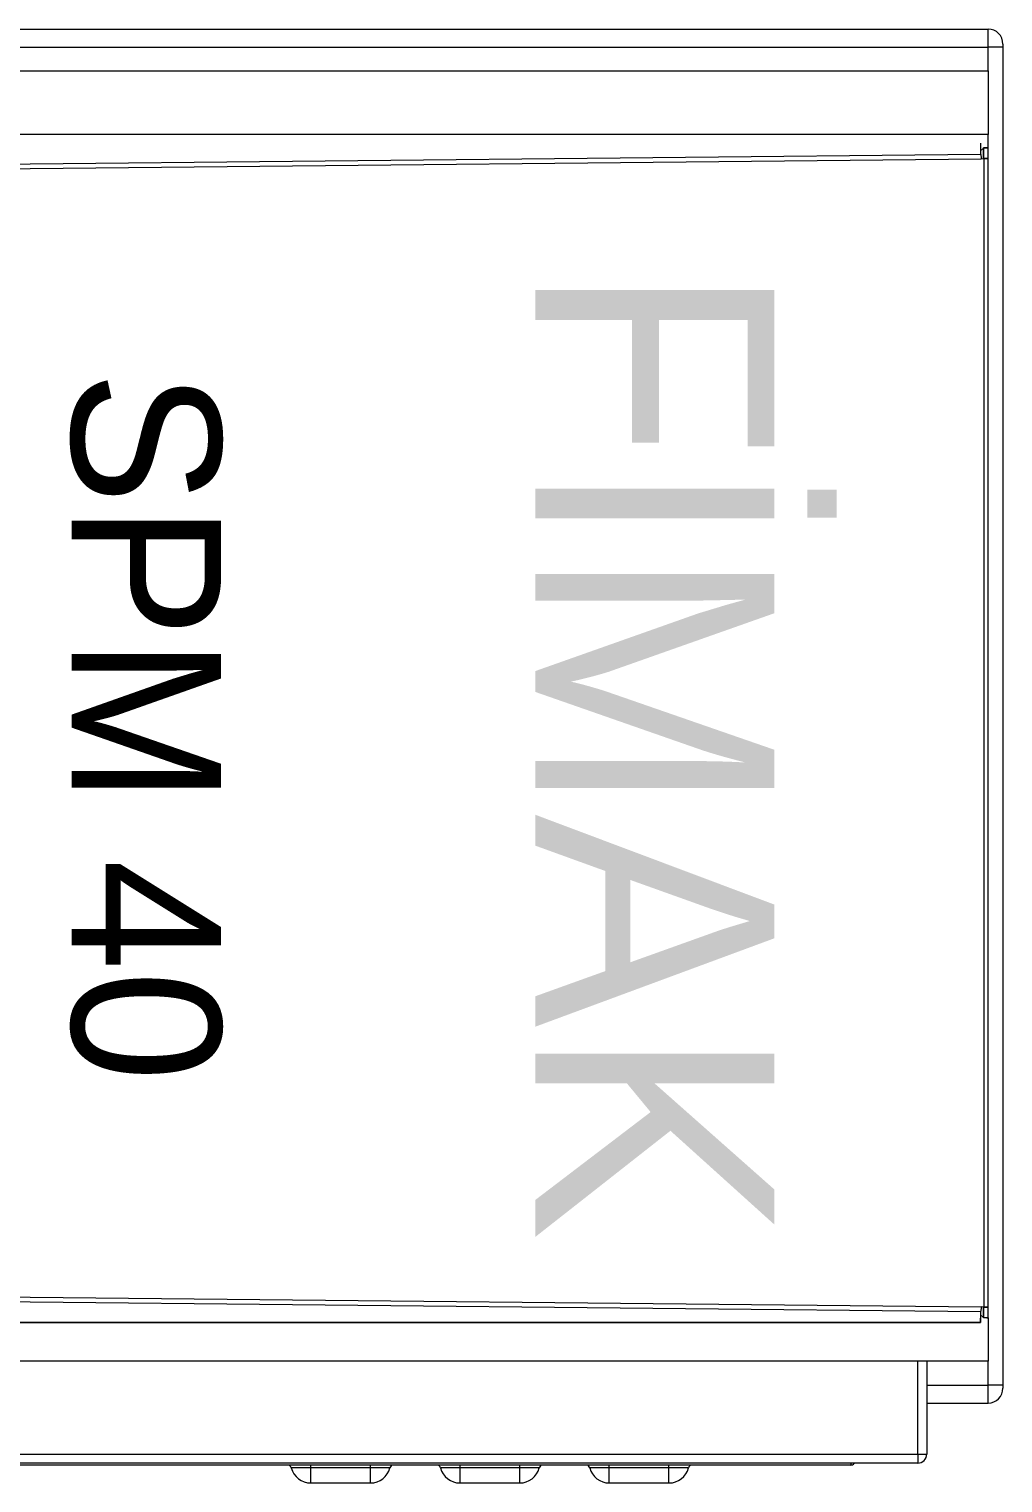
# Model space of a CAD drawing. Header units: millimetres. Extents: x 1650 to 6065, y 324 to 3836.
# Drawn here: x 3511.08 to 3543.7, y 2576.94 to 2625.6 of the extents above; entities that cross this region are included whole.
import ezdxf

# ---------------------------------------------------------------- set-up
doc = ezdxf.new("R2010")
doc.units = ezdxf.units.MM
doc.layers.add('Layer5', color=33, linetype='Continuous', lineweight=15)
doc.styles.get("Standard").update_dxf_attribs({"font": 'arial.ttf'})

# ---------------------------------------------------------------- blocks, each defined once
blk = doc.blocks.new('A$C3D6C2CD6')
at = {"color": 141, "linetype": 'Continuous', "lineweight": 15}
for p, q in [((-224.96, 0), (-223.94, 0)), ((-223.94, 0), (-223.94, -5)), ((-223.94, 0), (223.94, 0)), ((223.94, 0), (223.94, -5)), ((223.94, 0), (224.95, 0)), ((-229.96, -388.67), (-229.96, -5)), ((-223.94, -5), (-229.96, -5)), ((-223.94, -388.67), (-223.94, -5)), ((-215.95, -5), (-223.94, -5)), ((-215.95, -678.5), (-215.95, -5)), ((-215.95, -5), (-194.69, -5)), ((-194.69, -5), (-194.69, -671.08)), ((-190.17, -5), (-194.69, -5)), ((-191.73, -7.49), (-188.04, -7.49)), ((-190.23, -7.49), (-188.04, -7.49)), ((-186.61, -5), (-190.17, -5)), ((-190.17, -6.5), (-190.17, -5)), ((-190.17, -5.44), (-190.17, -6.5)), ((-186.61, -6.5), (-190.17, -6.5)), ((-190.15, -6.51), (-189.16, -7.49)), ((-190.15, -6.51), (-186.61, -6.51)), ((-182.06, -601.35), (-188.04, -7.49)), ((197.82, -5), (-186.61, -5)), ((-186.61, -5), (-186.61, -6.5)), ((-186.54, -7.29), (-186.61, -6.3)), ((197.82, -6.3), (-186.61, -6.3)), ((-186.61, -6.3), (-186.61, -6.51)), ((-186.55, -7.29), (-186.61, -6.51)), ((-180.56, -600.88), (-186.54, -7.29)), ((191.77, -600.88), (197.76, -7.29)), ((193.28, -601.35), (199.26, -7.49)), ((197.82, -6.3), (197.75, -7.29)), ((197.75, -7.29), (197.76, -7.29)), ((197.82, -6.51), (197.77, -7.29)), ((197.82, -6.5), (197.82, -5)), ((201.38, -5), (197.82, -5)), ((197.82, -6.51), (197.82, -6.3)), ((201.38, -6.5), (197.82, -6.5)), ((197.82, -6.51), (201.37, -6.51)), ((199.26, -7.49), (202.96, -7.49)), ((199.26, -7.49), (201.47, -7.49)), ((200.37, -7.49), (201.37, -6.51)), ((201.38, -5), (215.95, -5)), ((201.38, -5), (201.38, -6.5)), ((201.39, -5.44), (201.39, -6.5)), ((201.46, -7.49), (201.57, -7.49)), ((201.47, -7.49), (202.01, -7.49)), ((202.01, -7.49), (202.96, -7.49)), ((202.96, -7.49), (203.1, -649.64)), ((203.1, -649.67), (202.97, -7.49)), ((215.95, -5), (215.95, -678.5)), ((223.94, -5), (215.95, -5)), ((229.95, -5), (223.94, -5)), ((223.94, -25.51), (223.94, -5)), ((229.95, -25.51), (229.95, -5)), ((215.95, -25.51), (247.04, -25.51)), ((247.04, -28.51), (215.95, -28.51)), ((247.04, -28.51), (247.04, -25.51)), ((247.04, -366.5), (247.04, -28.51)), ((247.04, -28.51), (250.04, -28.51)), ((250.04, -28.51), (250.04, -366.5)), ((250.69, -50.93), (250.69, -570.29)), ((251.64, -105.35), (251.64, -111.87)), ((251.64, -111.87), (250.69, -111.87)), ((251.64, -111.87), (251.64, -131.87)), ((256.69, -111.87), (251.64, -111.87)), ((256.69, -131.87), (256.69, -111.87)), ((251.64, -131.87), (250.69, -131.87)), ((251.64, -131.87), (251.64, -138.4)), ((256.69, -131.87), (251.64, -131.87)), ((251.64, -155.35), (251.64, -161.87)), ((251.64, -161.87), (250.69, -161.87)), ((251.64, -161.87), (251.64, -181.87)), ((256.69, -161.87), (251.64, -161.87)), ((256.69, -181.87), (256.69, -161.87)), ((251.64, -181.87), (250.69, -181.87)), ((251.64, -181.87), (251.64, -188.4)), ((256.69, -181.87), (251.64, -181.87)), ((251.64, -205.35), (251.64, -211.87)), ((251.64, -211.87), (250.69, -211.87)), ((251.64, -211.87), (251.64, -231.87)), ((256.69, -211.87), (251.64, -211.87)), ((256.69, -231.87), (256.69, -211.87)), ((251.64, -231.87), (250.69, -231.87)), ((251.64, -231.87), (251.64, -238.4)), ((256.69, -231.87), (251.64, -231.87))]:
    blk.add_line(p, q, dxfattribs=at)
for centre, radius, start, end in [((-224.96, -5), 5, 90, 180), ((224.95, -5), 5, 0, 90), ((247.04, -28.51), 3, 0, 90), ((251.96, -104.13), 1.26, 180, 255.5225), ((249.96, -111.87), 6.74, 0, 75.5225), ((249.96, -131.87), 6.74, 284.4775, 0), ((251.96, -139.62), 1.26, 104.4775, 180), ((251.96, -154.13), 1.26, 180, 255.5225), ((249.96, -161.87), 6.74, 0, 75.5225), ((249.96, -181.87), 6.74, 284.4775, 0), ((251.96, -189.62), 1.26, 104.4775, 180), ((251.96, -204.13), 1.26, 180, 255.5225), ((249.96, -211.87), 6.74, 0, 75.5225), ((249.96, -231.87), 6.74, 284.4775, 0), ((251.96, -239.62), 1.26, 104.4775, 180)]:
    blk.add_arc(centre, radius, start, end, dxfattribs=at)
for points, knots in [([(-190.17, -5), (-190.17, -5.02), (-190.17, -5.06), (-190.17, -5.32), (-190.17, -5.44)], [0, 0, 0, 0, 0.50006, 1, 1, 1, 1]), ([(-190.17, -6.5), (-190.17, -6.5), (-190.17, -6.5), (-190.17, -6.5), (-190.17, -6.5)], [0, 0, 0, 0, 0.50749, 1, 1, 1, 1]), ([(-188.04, -7.49), (-188.01, -7.47), (-187.94, -7.42), (-187.59, -7.35), (-187.11, -7.3), (-186.73, -7.29), (-186.54, -7.29)], [0, 0, 0, 0, 0.250019, 0.500011, 0.750032, 1, 1, 1, 1]), ([(-186.61, -6.3), (-186.61, -6.12), (-186.61, -5.77), (-186.61, -5.35), (-186.61, -5.06), (-186.61, -5.02), (-186.61, -5)], [0, 0, 0, 0, 0.250012, 0.499989, 0.750015, 1, 1, 1, 1]), ([(-186.61, -6.51), (-186.61, -6.51), (-186.61, -6.51), (-186.61, -6.5), (-186.61, -6.5), (-186.61, -6.5), (-186.61, -6.5)], [0, 0, 0, 0, 0.2465289, 0.4996523, 0.752607, 1, 1, 1, 1]), ([(197.76, -7.29), (197.94, -7.29), (198.32, -7.3), (198.81, -7.35), (199.16, -7.41), (199.23, -7.47), (199.26, -7.49)], [0, 0, 0, 0, 0.250009, 0.499999, 0.750021, 1, 1, 1, 1]), ([(197.82, -5), (197.82, -5.02), (197.82, -5.06), (197.82, -5.35), (197.82, -5.77), (197.82, -6.12), (197.82, -6.3)], [0, 0, 0, 0, 0.249985, 0.500011, 0.749988, 1, 1, 1, 1]), ([(197.82, -6.5), (197.82, -6.5), (197.82, -6.5), (197.82, -6.5), (197.82, -6.51), (197.82, -6.51), (197.82, -6.51)], [0, 0, 0, 0, 0.24741, 0.499605, 0.753454, 1, 1, 1, 1]), ([(201.39, -5.44), (201.39, -5.32), (201.38, -5.06), (201.38, -5.02), (201.38, -5)], [0, 0, 0, 0, 0.4999401, 1, 1, 1, 1]), ([(201.39, -6.5), (201.39, -6.5), (201.38, -6.5), (201.38, -6.5), (201.38, -6.5)], [0, 0, 0, 0, 0.491327, 1, 1, 1, 1]), ([(201.47, -7.49), (201.47, -7.49), (201.47, -7.49), (201.47, -7.49), (201.46, -7.49), (201.46, -7.49), (201.46, -7.49)], [0, 0, 0, 0, 0.25367, 0.499738, 0.750029, 1, 1, 1, 1]), ([(202.96, -7.49), (202.96, -7.49), (202.94, -7.49), (202.63, -7.49), (202.15, -7.49), (201.76, -7.49), (201.57, -7.49)], [0, 0, 0, 0, 0.24999, 0.500009, 0.749985, 1, 1, 1, 1]), ([(250.69, -50.93), (250.67, -50.74), (250.62, -50.36), (250.36, -49.94), (250.12, -49.79), (250.04, -49.75)], [0, 0, 0, 0, 0.408146, 0.81629, 1, 1, 1, 1]), ([(250.04, -50.92), (250.12, -50.92), (250.36, -50.92), (250.62, -50.93), (250.67, -50.93), (250.69, -50.93)], [0, 0, 0, 0, 0.1837, 0.59185, 1, 1, 1, 1])]:
    blk.add_open_spline(points, degree=3, knots=knots, dxfattribs=at)
at = {"layer": 'Layer5', "color": 1, "insert": (12.09, -76.63), "char_height": 80, "width": 1123.6391, "attachment_point": 2}
blk.add_mtext('{\\fNeo Sans Pro|b0|i0|c162|p34;FİMAK}', dxfattribs=at)
at = {"layer": 'Layer5', "color": 0, "insert": (3.47, -261.93), "char_height": 50, "width": 1123.6391, "attachment_point": 2}
blk.add_mtext('{\\fNeo Sans Pro|b0|i0|c162|p34;SPM 40 \\PSPİRAL\\PMİKSER}', dxfattribs=at)

msp = doc.modelspace()

# ---------------------------------------------------------------- block references
at = {"xscale": 0.1000000000003638, "yscale": 0.1000000000003638, "zscale": 0.1000000000003638, "rotation": 270}
msp.add_blockref('A$C3D6C2CD6', (3543.702, 2602.609, 0), dxfattribs=at)

doc.saveas('drawing.dxf')
